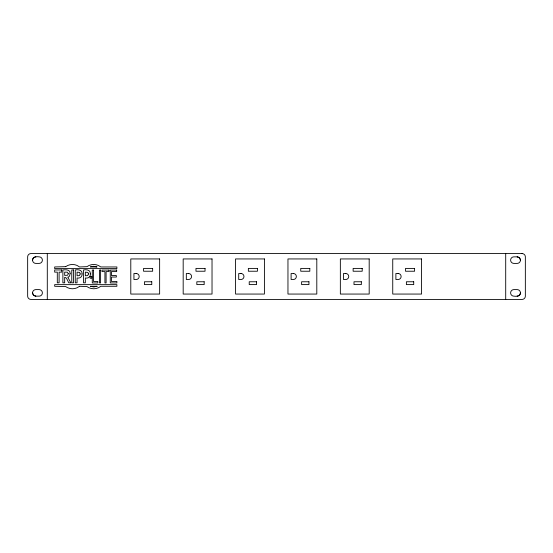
<?xml version="1.0" encoding="UTF-8"?>
<svg xmlns="http://www.w3.org/2000/svg" width="553" height="553" viewBox="0 0 553 553"><rect width="100%" height="100%" fill="white"/><g stroke="black" fill="none" stroke-linecap="round" stroke-linejoin="round"><path stroke-width="0.83" d="M32.565 260.131C32.579 256.792 36.622 256.385 39.111 256.855A3.277 3.277 0 0 1 42.387 260.131A3.277 3.277 0 0 1 39.111 263.401L35.841 263.401A3.277 3.277 0 0 1 32.565 260.131A3.277 3.277 0 0 1 35.841 256.855M520.435 292.869C520.421 296.208 516.378 296.615 513.889 296.145A3.277 3.277 0 0 1 510.613 292.869A3.277 3.277 0 0 1 513.889 289.599L517.159 289.599A3.277 3.277 0 0 1 520.435 292.869A3.277 3.277 0 0 1 517.159 296.145M517.159 256.855L513.889 256.855A3.277 3.277 0 0 0 510.613 260.131A3.277 3.277 0 0 0 513.889 263.401L517.159 263.401A3.277 3.277 0 0 0 520.435 260.131L519.474 257.816L517.159 256.855A3.277 3.277 0 0 1 520.435 260.131M35.841 296.145L39.111 296.145A3.277 3.277 0 0 0 42.387 292.869A3.277 3.277 0 0 0 39.111 289.599L35.841 289.599A3.277 3.277 0 0 0 32.565 292.869L33.526 295.184L35.841 296.145A3.277 3.277 0 0 1 32.565 292.869M505.705 253.578L505.705 299.422M47.295 253.578L47.295 299.422M70.134 273.569L69.547 275.961A2.523 2.523 0 0 1 68.344 276.984L67.798 277.15L70.86 282.832L68.717 282.832L66.478 278.138L65.033 277.454L64.673 277.454L64.673 282.832L62.883 282.832L62.883 269.954C65.676 269.588 70.556 269.435 70.134 273.569M82.065 273.915C82.466 276.846 79.743 278.677 77.061 277.972L77.061 282.832L75.27 282.832L75.27 269.954C78.236 269.263 82.563 270.044 82.065 273.915M90.333 273.915C90.733 276.846 88.01 278.677 85.328 277.972L85.328 282.832L83.538 282.832L83.538 269.954C86.503 269.263 90.83 270.044 90.333 273.915M68.289 273.735L67.604 275.242L64.673 275.401L64.673 272.131L67.376 272.18L68.289 273.735M80.22 273.949L79.459 275.588L77.061 275.788L77.061 272.131L79.611 272.422L80.22 273.949M88.487 273.949L87.72 275.588L85.328 275.788L85.328 272.131L87.879 272.422L88.487 273.949M65.696 266.657L54.671 266.961L54.671 268.599L116.883 268.599L116.883 266.961L100.826 266.961L98.379 265.461A11.461 11.461 0 0 0 86.98 266.657L79.542 266.961L77.095 265.461A11.461 11.461 0 0 0 65.696 266.657M79.542 286.281L77.095 287.781A11.461 11.461 0 0 1 65.696 286.585L54.671 286.281L54.671 284.643L116.883 284.643L116.883 286.281L100.826 286.281L98.379 287.781A11.461 11.461 0 0 1 86.98 286.585L79.542 286.281M97.052 286.281L93.74 286.959L90.388 286.281L97.052 286.281M91.245 266.608L90.388 266.961L97.052 266.961L93.74 266.29L91.245 266.608M522.073 253.578L30.927 253.578A3.277 3.277 0 0 0 27.65 256.855L27.65 296.145A3.277 3.277 0 0 0 30.927 299.422L522.073 299.422A3.277 3.277 0 0 0 525.35 296.145L525.35 256.855A3.277 3.277 0 0 0 522.073 253.578M159.637 258.942L130.791 258.942L130.791 294.058L159.637 294.058L159.637 258.942M212.027 258.942L183.181 258.942L183.181 294.058L212.027 294.058L212.027 258.942M264.41 258.942L235.571 258.942L235.571 294.058L264.41 294.058L264.41 258.942M316.8 258.942L287.961 258.942L287.961 294.058L316.8 294.058L316.8 258.942M369.19 258.942L340.351 258.942L340.351 294.058L369.19 294.058L369.19 258.942M421.58 258.942L392.741 258.942L392.741 294.058L421.58 294.058L421.58 258.942M152.642 268.405L143.58 268.405L143.58 271.233L152.642 271.233L152.642 268.405M205.032 268.405L195.969 268.405L195.969 271.233L205.032 271.233L205.032 268.405M257.421 268.405L248.359 268.405L248.359 271.233L257.421 271.233L257.421 268.405M309.811 268.405L300.742 268.405L300.742 271.233L309.811 271.233L309.811 268.405M362.201 268.405L353.132 268.405L353.132 271.233L362.201 271.233L362.201 268.405M414.591 268.405L405.522 268.405L405.522 271.233L414.591 271.233L414.591 268.405M61.722 269.954L54.671 269.954L54.671 272.131L57.305 272.131L57.305 282.832L59.095 282.832L59.095 272.131L61.722 272.131L61.722 269.954M73.563 269.954L71.772 269.954L71.772 282.832L73.563 282.832L73.563 269.954M93.457 270.078L92.282 270.078L92.282 282.949L97.826 282.949L97.826 281.429L93.457 281.429L93.457 270.078M100.598 270.078L99.422 270.078L99.422 282.949L100.598 282.949L100.598 270.078M109.031 270.078L102.001 270.078L102.001 271.599L104.925 271.599L104.925 282.949L106.1 282.949L106.1 271.599L109.031 271.599L109.031 270.078M116.676 270.078L110.261 270.078L110.261 282.949L116.883 282.949L116.883 281.429L111.436 281.429L111.436 277.046L116.344 277.046L116.344 275.539L111.436 275.539L111.436 271.599L116.676 271.599L116.676 270.078M136.19 273.514L133.937 273.514L133.937 279.486L136.19 279.486A2.986 2.986 0 0 0 139.176 276.5A2.986 2.986 0 0 0 136.19 273.514M188.58 273.514L186.326 273.514L186.326 279.486L188.58 279.486A2.986 2.986 0 0 0 191.566 276.5A2.986 2.986 0 0 0 188.58 273.514M240.97 273.514L238.716 273.514L238.716 279.486L240.97 279.486A2.986 2.986 0 0 0 243.956 276.5A2.986 2.986 0 0 0 240.97 273.514M293.36 273.514L291.106 273.514L291.106 279.486L293.36 279.486A2.986 2.986 0 0 0 296.346 276.5A2.986 2.986 0 0 0 293.36 273.514M345.743 273.514L343.496 273.514L343.496 279.486L345.743 279.486A2.986 2.986 0 0 0 348.729 276.5A2.986 2.986 0 0 0 345.743 273.514M398.132 273.514L395.886 273.514L395.886 279.486L398.132 279.486A2.986 2.986 0 0 0 401.119 276.5A2.986 2.986 0 0 0 398.132 273.514M91.784 276.597L90.146 276.597L90.146 278.235L91.784 278.235L91.784 276.597M151.778 281.767L144.444 281.767L144.444 284.595L151.778 284.595L151.778 281.767M204.168 281.767L196.833 281.767L196.833 284.595L204.168 284.595L204.168 281.767M256.557 281.767L249.223 281.767L249.223 284.595L256.557 284.595L256.557 281.767M308.947 281.767L301.613 281.767L301.613 284.595L308.947 284.595L308.947 281.767M361.337 281.767L353.996 281.767L353.996 284.595L361.337 284.595L361.337 281.767M413.72 281.767L406.386 281.767L406.386 284.595L413.72 284.595L413.72 281.767"/></g></svg>
